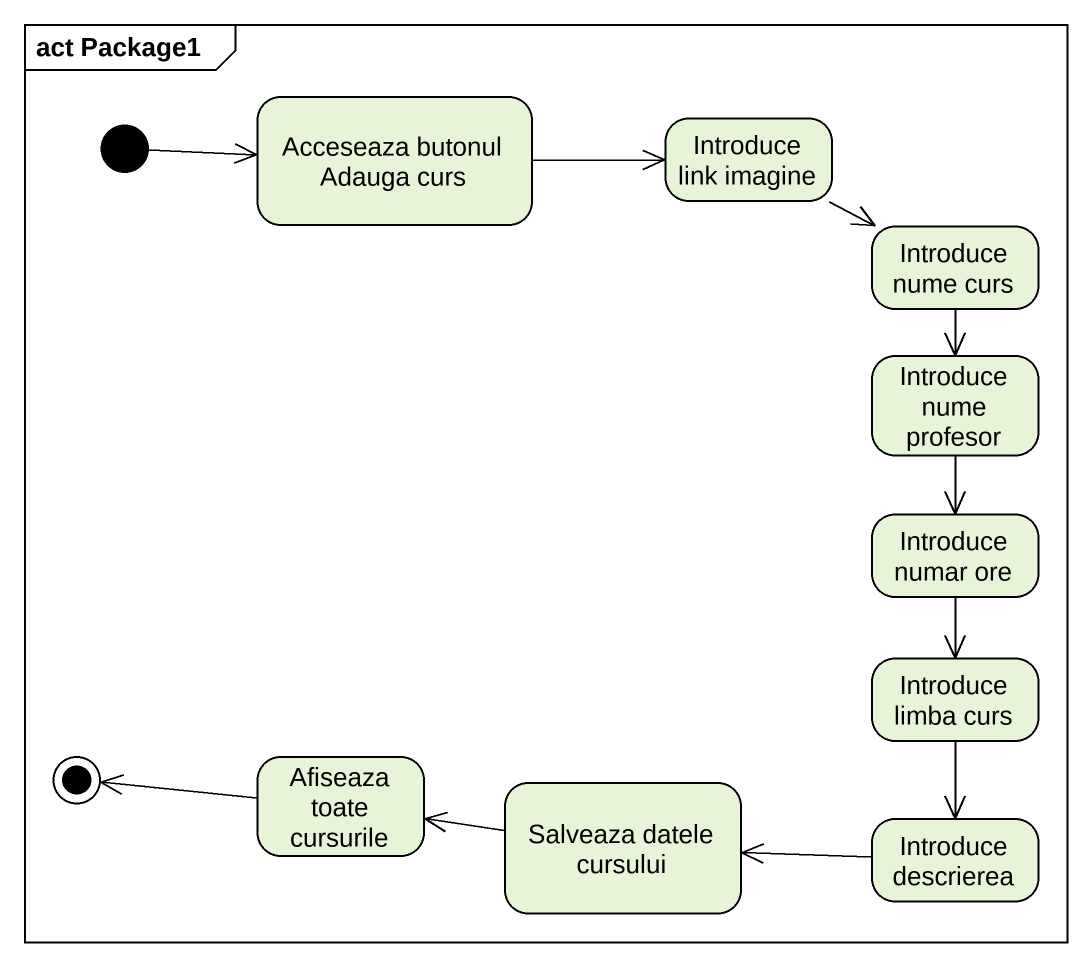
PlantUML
@startuml
mainframe act Package1
hide empty description
state "Acceseaza butonul Adauga curs" as Acceseaza_butonul_Adauga
state "Introduce link imagine" as Introduce_link_imagine
state "Introduce nume curs" as Introduce_nume_curs
state "Introduce nume profesor" as Introduce_nume_profesor
state "Introduce numar ore" as Introduce_numar_ore
state "Introduce limba curs" as Introduce_limba_curs
state "Afiseaza toate cursurile" as Afiseaza_toate_cursurile
state "Salveaza datele cursului" as Salveaza_datele_cursului
state "Introduce descrierea" as Introduce_descrierea
[*] -right-> Acceseaza_butonul_Adauga
Acceseaza_butonul_Adauga -right-> Introduce_link_imagine
Introduce_link_imagine -right-> Introduce_nume_curs
Introduce_nume_curs --> Introduce_nume_profesor
Introduce_nume_profesor --> Introduce_numar_ore
Introduce_numar_ore --> Introduce_limba_curs
Introduce_limba_curs --> Introduce_descrierea
Salveaza_datele_cursului -left-> Afiseaza_toate_cursurile
Introduce_descrierea -left-> Salveaza_datele_cursului
Afiseaza_toate_cursurile -left-> [*]
@enduml
